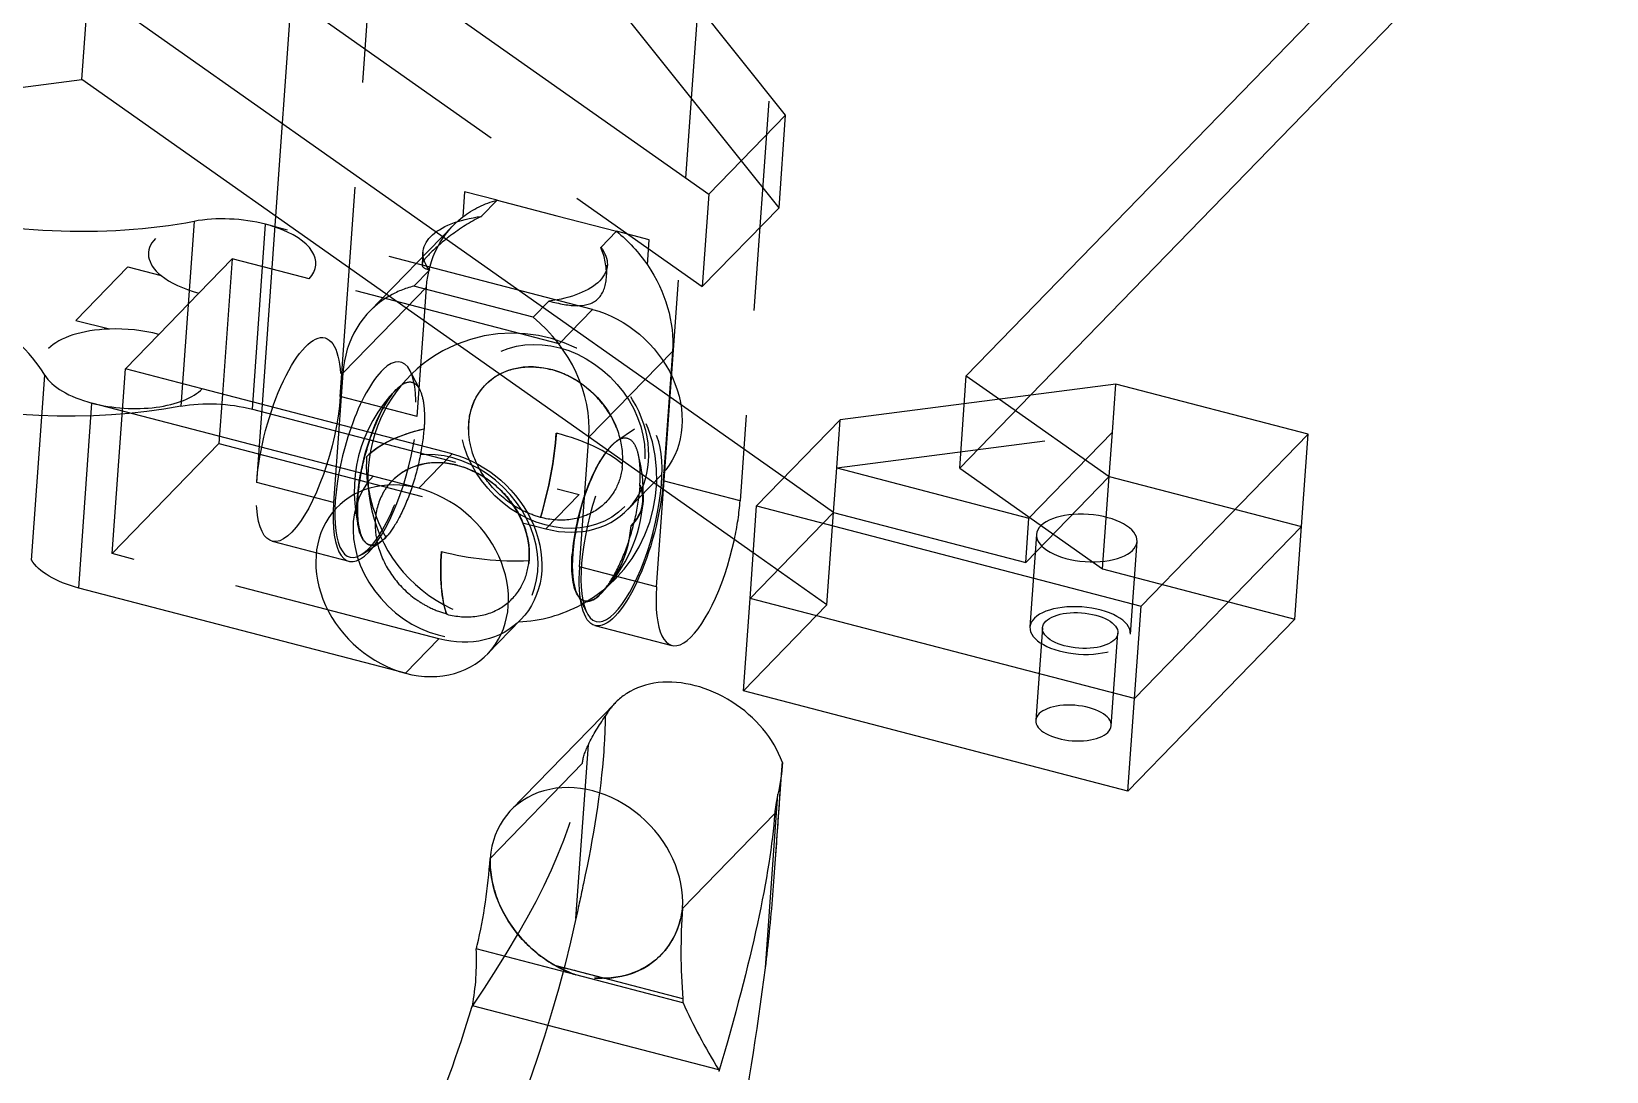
# Model space of a CAD drawing. Extents: x -2.35 to 6.32, y -6.04 to 0.39.
# Drawn here: x 3.173 to 5.048, y -3.645 to -2.407 of the extents above; entities that cross this region are included whole.
import ezdxf

# ---------------------------------------------------------------- set-up
doc = ezdxf.new("R2010")
doc.units = 0
doc.header["$MEASUREMENT"] = 0
doc.linetypes.add('HIDDEN', pattern=[0.375, 0.25, -0.125])
doc.layers.get('0').update_dxf_attribs({"color": 253, "linetype": 'CONTINUOUS'})
doc.layers.add('HIDDEN', color=250, linetype='HIDDEN')

msp = doc.modelspace()

# ---------------------------------------------------------------- linework, layer by layer
at = {"color": 38}
for p, q in [((5.5343, -1.5312), (4.2856, -2.8168)), ((5.5264, -1.6413), (4.3621, -2.8399)), ((3.2168, -2.0634), (3.9792, -2.6008)), ((4.0705, -2.5068), (3.7941, -2.1608)), ((4.0179, -2.5609), (3.7862, -2.2709)), ((3.2328, -2.4644), (3.2407, -2.3543)), ((4.0688, -2.938), (3.2407, -2.3543)), ((3.0542, -2.4876), (3.2328, -2.4644)), ((4.032, -3.0278), (3.2328, -2.4644)), ((3.9792, -2.6008), (4.0705, -2.5068)), ((4.2856, -2.8168), (4.3252, -2.8447)), ((4.6846, -2.9964), (4.4858, -3.2011)), ((4.6767, -3.1065), (4.6846, -2.9964)), ((4.0202, -3.1919), (4.0281, -3.0818)), ((4.4858, -3.2011), (4.0281, -3.0818)), ((4.6767, -3.1065), (4.4779, -3.3112)), ((4.4779, -3.3112), (4.0202, -3.1919)), ((4.4779, -3.3112), (4.4858, -3.2011))]:
    msp.add_line(p, q, dxfattribs=at)
at = {"color": 98}
for p, q in [((3.9518, -2.5815), (3.9586, -2.4867)), ((3.4476, -2.851), (3.4636, -2.6271)), ((3.4627, -2.6395), (3.4515, -2.6366)), ((3.372, -2.7184), (3.4117, -2.6775)), ((3.4117, -2.6775), (3.4002, -2.8387)), ((3.4591, -2.6898), (3.4117, -2.6775)), ((3.2257, -2.7509), (3.2874, -2.6874)), ((3.2874, -2.6874), (3.3271, -2.6977)), ((3.3243, -2.7676), (3.372, -2.7184)), ((3.5435, -2.8138), (3.6187, -2.7364)), ((3.2257, -2.7509), (3.2654, -2.7612)), ((3.6362, -2.8052), (3.64, -2.7514)), ((3.2845, -2.8085), (3.3243, -2.7676)), ((3.376, -2.8324), (3.2845, -2.8085)), ((3.6254, -2.8148), (3.6235, -2.811)), ((3.1727, -3.0362), (3.1885, -2.8161)), ((3.5435, -2.8138), (3.5391, -2.8749)), ((3.2289, -3.0696), (3.2447, -2.8494)), ((3.6338, -2.9508), (3.2447, -2.8494)), ((3.6735, -2.9099), (3.376, -2.8324)), ((3.8253, -3.0442), (3.8364, -2.8901)), ((3.6735, -2.9099), (3.6338, -2.9508)), ((3.9169, -3.0681), (3.9252, -2.9524)), ((3.9169, -3.0681), (3.8253, -3.0442)), ((3.618, -3.171), (3.2289, -3.0696)), ((3.8223, -3.0764), (3.8267, -3.085)), ((3.7155, -3.148), (3.7553, -3.1071)), ((3.8435, -3.114), (3.9351, -3.1379)), ((3.8678, -3.206), (3.7435, -3.334)), ((4.0585, -3.3922), (4.0665, -3.2808)), ((4.0465, -3.5216), (4.0613, -3.3148)), ((4.0575, -3.3378), (3.9477, -3.4508)), ((3.9476, -3.4509), (3.9477, -3.4508)), ((3.8208, -3.53), (3.7022, -3.4991)), ((3.8539, -3.534), (3.7975, -3.5193)), ((3.9483, -3.5633), (3.8208, -3.53)), ((3.9481, -3.5586), (3.8539, -3.534)), ((3.9909, -3.6431), (3.6977, -3.5667)), ((3.9909, -3.6431), (3.991, -3.645))]:
    msp.add_line(p, q, dxfattribs=at)
at = {"color": 250}
for p, q in [((4.4637, -2.8267), (4.1354, -2.8694)), ((4.6925, -2.8863), (4.4637, -2.8267)), ((4.1354, -2.8694), (4.036, -2.9717)), ((4.4937, -3.091), (4.6925, -2.8863)), ((4.6846, -2.9964), (4.6925, -2.8863)), ((4.0281, -3.0818), (4.036, -2.9717)), ((4.036, -2.9717), (4.4937, -3.091)), ((4.6846, -2.9964), (4.4858, -3.2011)), ((4.4858, -3.2011), (4.0281, -3.0818)), ((4.4858, -3.2011), (4.4937, -3.091))]:
    msp.add_line(p, q, dxfattribs=at)
at = {"color": 98}
for centre, radius, start, end in [((3.7452, -2.9381), 0.1719, 112.4499, 162.3175), ((3.7289, -2.9546), 0.172, 134.7107, 135.0785), ((3.7452, -2.9381), 0.1719, 272.4988, 298.5369)]:
    msp.add_arc(centre, radius, start, end, dxfattribs=at)
for centre, major_axis, ratio, start_param, end_param in [((3.1846, -2.4553), (-0.399, 0.0286), 0.469627, 1.194651, 2.077153), ((3.4117, -2.6775), (-0.0997, 0.0072), 0.469627, 4.336244, 5.218746), ((3.4117, -2.6775), (-0.0997, 0.0072), 0.469627, 4.209865, 4.336244), ((3.4117, -2.6775), (-0.0997, 0.0072), 0.469627, 5.90704, 6.875292), ((2.8047, -2.8464), (-0.399, 0.0286), 0.469627, 3.453742, 4.334348), ((3.4117, -2.6775), (-0.0997, 0.0072), 0.469627, 0.592107, 1.194651), ((3.6899, -2.8519), (0.1148, -0.1115), 0.821142, 2.915712, 3.745961), ((3.2845, -2.8085), (-0.0997, 0.0072), 0.469627, 4.938788, 5.90704), ((3.2845, -2.8085), (-0.0997, 0.0072), 0.469627, 4.336244, 4.938788), ((3.5821, -2.9167), (0.0303, 0.1161), 0.32431, 5.933191, 7.604242), ((3.2845, -2.8085), (-0.0997, 0.0072), 0.469627, 0.312149, 1.194651), ((3.2845, -2.8085), (-0.0997, 0.0072), 0.469627, 1.194651, 2.765448), ((3.6899, -2.8519), (0.1148, -0.1115), 0.821142, 0.604368, 0.606304), ((3.6259, -3.0609), (0.0897, -0.0871), 0.821142, 2.175164, 5.316757), ((3.6259, -3.0609), (0.0897, -0.0871), 0.821142, 5.316757, 8.45835), ((3.8567, -2.9883), (0.0252, 0.0968), 0.32431, 1.362543, 2.79163), ((3.9666, -3.0169), (0.0315, 0.121), 0.32431, 2.090313, 4.83843), ((3.8332, -3.4211), (0.0897, -0.0871), 0.821142, 0.604368, 3.745961), ((4.2371, -3.0052), (-0.1755, -0.3498), 0.11198, 5.852237, 6.019685), ((3.8291, -3.4154), (0.0933, -0.0906), 0.821142, 0.308821, 0.565897), ((4.7096, -3.6494), (0.5971, -0.5799), 0.821142, 3.745961, 3.890637), ((3.8291, -3.4154), (0.0933, -0.0906), 0.821142, 5.595004, 6.592006), ((2.9281, -3.2222), (0.7426, -0.4189), 0.524181, 0.175552, 0.316576), ((3.8727, -3.6798), (-0.1382, -0.7906), 0.184309, 1.217025, 1.804307), ((3.4086, -3.5588), (0.2097, 0.5647), 0.45943, 4.296175, 4.864747), ((4.6808, -3.6791), (0.7426, -0.4189), 0.524181, 3.759669, 3.900693)]:
    msp.add_ellipse(centre, major_axis=major_axis, ratio=ratio, start_param=start_param, end_param=end_param, dxfattribs=at)
at = {"color": 98, "extrusion": (-6.59979e-17, 1.31937e-16, -1)}
msp.add_ellipse((3.6004, -2.9215), major_axis=(-0.0252, -0.0968), ratio=0.32431, start_param=1.871656, end_param=2.725971, dxfattribs=at)
at = {"color": 98, "extrusion": (-4.09617e-17, 1.17173e-16, -1)}
msp.add_ellipse((3.6656, -3.02), major_axis=(-0.0897, 0.0871), ratio=0.821142, start_param=0.966428, end_param=3.14167, dxfattribs=at)
at = {"color": 250, "extrusion": (7.94333e-18, 1.10738e-16, -1)}
msp.add_ellipse((4.429, -3.01), major_axis=(0.0598, -0.0043), ratio=0.469627, dxfattribs=at)
at = {"color": 98, "extrusion": (-4.54901e-17, 1.14571e-16, -1)}
msp.add_ellipse((3.2687, -3.0286), major_axis=(0.0997, -0.0072), ratio=0.469627, start_param=1.946941, end_param=2.829443, dxfattribs=at)
at = {"color": 98, "extrusion": (9.51503e-17, 8.99289e-17, -1)}
msp.add_ellipse((3.8751, -2.9931), major_axis=(-0.0315, -0.121), ratio=0.32431, start_param=6.283101, end_param=7.334465, dxfattribs=at)
at = {"color": 98, "extrusion": (-4.36515e-16, -8.38502e-16, -1)}
msp.add_ellipse((3.9389, -3.3123), major_axis=(-0.0703, -0.1568), ratio=0.683126, start_param=4.199584, end_param=4.430829, dxfattribs=at)
at = {"color": 98, "extrusion": (-2.4633e-17, 1.36574e-16, -1)}
msp.add_ellipse((2.8613, -5.5523), major_axis=(1.1686, 2.329), ratio=0.11198, start_param=0.2635, end_param=0.557333, dxfattribs=at)
at = {"color": 98, "extrusion": (-2.77241e-17, 1.6895e-16, -1)}
msp.add_ellipse((3.6331, -3.725), major_axis=(0.4841, -0.0347), ratio=0.469627, start_param=5.024968, end_param=5.152038, dxfattribs=at)
at = {"color": 98}
for points in [[(3.6079, -2.8324), (3.6089, -2.8314), (3.6099, -2.8305), (3.6109, -2.8296)], [(3.6071, -2.8331), (3.6074, -2.8328), (3.6076, -2.8326), (3.6079, -2.8324)], [(3.9476, -3.4509), (3.9466, -3.4603), (3.9442, -3.4696), (3.9405, -3.4784)], [(3.852, -3.534), (3.8489, -3.534), (3.8459, -3.5339), (3.8428, -3.5337)]]:
    msp.add_open_spline(points, degree=3, dxfattribs=at)
for points, knots in [([(3.5784, -2.8851), (3.5822, -2.8747), (3.5866, -2.8645), (3.5965, -2.8463), (3.6019, -2.8386), (3.6069, -2.8333), (3.607, -2.8332), (3.6071, -2.8331)], [0.00965664, 0.00965664, 0.00965664, 0.00965664, 0.010524704, 0.010524704, 0.011481505, 0.011481505, 0.011501859, 0.011501859, 0.011501859, 0.011501859]), ([(3.8314, -2.9585), (3.8278, -2.969), (3.8244, -2.9807), (3.8191, -3.0052), (3.8172, -3.018), (3.8164, -3.0291)], [0.005839786, 0.005839786, 0.005839786, 0.005839786, 0.006697553, 0.006697553, 0.007654337, 0.007654337, 0.007654337, 0.007654337]), ([(3.8239, -3.0797), (3.8239, -3.0796), (3.8238, -3.0795), (3.8207, -3.0752), (3.8183, -3.0684), (3.8158, -3.0509), (3.8156, -3.0401), (3.8164, -3.0291)], [0.005718528, 0.005718528, 0.005718528, 0.005718528, 0.00574077, 0.00574077, 0.006697553, 0.006697553, 0.007654337, 0.007654337, 0.007654337, 0.007654337]), ([(4.0667, -3.2771), (4.0614, -3.2627), (4.0531, -3.2488), (4.0334, -3.2251), (4.0206, -3.2139), (3.9925, -3.196), (3.9771, -3.1895), (3.9484, -3.182), (3.933, -3.1805), (3.9048, -3.1837), (3.8918, -3.1883), (3.8775, -3.1974), (3.8737, -3.2004), (3.8701, -3.2037)], [0.006007476, 0.006007476, 0.006007476, 0.006007476, 0.007188525, 0.007188525, 0.008386629, 0.008386629, 0.009584733, 0.009584733, 0.010782837, 0.010782837, 0.011980941, 0.011980941, 0.012442433, 0.012442433, 0.012442433, 0.012442433]), ([(3.7022, -3.4991), (3.7024, -3.4984), (3.7026, -3.4976), (3.7029, -3.4965), (3.703, -3.496), (3.7033, -3.4948), (3.7114, -3.4612), (3.7164, -3.4261), (3.7187, -3.3913)], [-0.000291513, -0.000291513, -0.000291513, -0.000291513, -0.000110741, -0.000110741, 0, 0, 0, 0.003027228, 0.003027228, 0.003027228, 0.003027228]), ([(3.8208, -3.53), (3.8099, -3.5263), (3.799, -3.5211), (3.7743, -3.5053), (3.7612, -3.4933), (3.7408, -3.468), (3.7321, -3.453), (3.7208, -3.4218), (3.7183, -3.4057), (3.7187, -3.3913)], [0.015287745, 0.015287745, 0.015287745, 0.015287745, 0.016170559, 0.016170559, 0.017414413, 0.017414413, 0.018658249, 0.018658249, 0.019902085, 0.019902085, 0.019902085, 0.019902085]), ([(4.0465, -3.5216), (4.0483, -3.5074), (4.0499, -3.4932), (4.0543, -3.4494), (4.0565, -3.4202), (4.0585, -3.3922)], [0.009177583, 0.009177583, 0.009177583, 0.009177583, 0.010214727, 0.010214727, 0.012381031, 0.012381031, 0.012381031, 0.012381031]), ([(3.9224, -3.5059), (3.9168, -3.5116), (3.9106, -3.5165), (3.8923, -3.5273), (3.878, -3.5321), (3.8598, -3.5338), (3.8568, -3.534), (3.8539, -3.534)], [0.021687593, 0.021687593, 0.021687593, 0.021687593, 0.022389844, 0.022389844, 0.023633695, 0.023633695, 0.023870041, 0.023870041, 0.023870041, 0.023870041]), ([(3.8208, -3.53), (3.8206, -3.53), (3.8204, -3.5299), (3.8162, -3.5283), (3.8111, -3.526), (3.8019, -3.5217), (3.7989, -3.5201), (3.7975, -3.5193)], [0, 0, 0, 0, 0.0000159949, 0.0000159949, 0.000355385, 0.000355385, 0.0007158657, 0.0007158657, 0.0007158657, 0.0007158657]), ([(3.852, -3.534), (3.8502, -3.534), (3.8476, -3.534), (3.8437, -3.5337), (3.8433, -3.5337), (3.8428, -3.5337)], [0.0000409557, 0.0000409557, 0.0000409557, 0.0000409557, 0.0001332598, 0.0001332598, 0.000144648, 0.000144648, 0.000144648, 0.000144648]), ([(3.9481, -3.5586), (3.9482, -3.5599), (3.9482, -3.5604), (3.9483, -3.5617), (3.9483, -3.5625), (3.9483, -3.5633)], [-0.0001034916, -0.0001034916, -0.0001034916, -0.0001034916, -0.0000641761, -0.0000641761, 0, 0, 0, 0])]:
    msp.add_open_spline(points, degree=3, knots=knots, dxfattribs=at)
at = {"color": 98, "extrusion": (-4.45025e-10, 2.30951e-10, -1)}
msp.add_open_spline([(3.6968, -3.5683), (3.6971, -3.5678), (3.6974, -3.5672), (3.6977, -3.5667)], degree=3, dxfattribs=at)
at = {"layer": 'HIDDEN', "color": 98}
for p, q in [((3.5403, -2.8417), (3.6281, -1.6177)), ((4.1041, -1.7418), (4.0163, -2.9657)), ((3.9586, -2.4867), (4.0047, -1.8441)), ((3.4636, -2.6271), (3.4902, -2.2561)), ((3.9252, -2.9524), (3.9518, -2.5815)), ((3.6883, -2.5978), (3.6862, -2.6278)), ((3.7272, -2.6079), (3.6883, -2.5978)), ((3.7272, -2.6079), (3.7084, -2.6271)), ((3.7272, -2.6079), (3.7982, -2.6264)), ((3.3663, -2.6331), (3.3505, -2.8532)), ((3.4357, -2.8567), (3.4515, -2.6366)), ((3.8405, -2.738), (3.4627, -2.6395)), ((3.6746, -2.6381), (3.5752, -2.7405)), ((3.7982, -2.6264), (3.8692, -2.6449)), ((3.8505, -2.6642), (3.8692, -2.6449)), ((3.908, -2.655), (3.8692, -2.6449)), ((3.9059, -2.685), (3.908, -2.655)), ((3.6388, -2.6697), (3.6377, -2.6846)), ((3.5033, -2.7014), (3.4591, -2.6898)), ((3.6464, -2.691), (3.6277, -2.7102)), ((3.8571, -2.7003), (3.8582, -2.6854)), ((3.8008, -2.7789), (3.5033, -2.7014)), ((3.6187, -2.7364), (3.6429, -2.7114)), ((3.7698, -2.7473), (3.6277, -2.7102)), ((3.64, -2.7514), (3.6429, -2.7114)), ((3.7698, -2.7473), (3.7885, -2.728)), ((3.8405, -2.738), (3.8008, -2.7789)), ((3.8364, -2.8901), (3.9358, -2.7878)), ((3.9358, -2.7878), (3.9248, -2.9419)), ((3.2687, -3.0286), (3.2845, -2.8085)), ((3.6318, -2.8655), (3.6362, -2.8052)), ((3.6349, -2.8334), (3.6254, -2.8148)), ((3.7132, -2.8275), (3.7131, -2.8276)), ((3.4002, -2.8387), (3.3959, -2.8976)), ((3.6318, -2.8655), (3.5403, -2.8417)), ((3.4357, -2.8567), (3.8247, -2.9581)), ((3.4409, -2.944), (3.4476, -2.851)), ((3.5391, -2.8749), (3.5324, -2.9679)), ((3.6401, -2.8803), (3.6399, -2.8801)), ((3.8906, -2.8806), (3.8697, -2.8946)), ((3.2687, -3.0286), (3.3959, -2.8976)), ((3.3959, -2.8976), (3.785, -2.9991)), ((3.8763, -2.9221), (3.8764, -2.9218)), ((3.8763, -2.9225), (3.8763, -2.9221)), ((3.602, -2.942), (3.6018, -2.9421)), ((3.8825, -2.9761), (3.9223, -2.9351)), ((4.0163, -2.9657), (3.9248, -2.9419)), ((3.5324, -2.9679), (3.4409, -2.944)), ((3.8247, -2.9581), (3.785, -2.9991)), ((3.8974, -2.9472), (3.8969, -2.9473)), ((3.7788, -2.9855), (3.7787, -2.9854)), ((3.4591, -3.0138), (3.5506, -3.0377)), ((3.5666, -3.0292), (3.5875, -3.0152)), ((3.5754, -3.0183), (3.5752, -3.0182)), ((3.5945, -3.0092), (3.5947, -3.009)), ((3.5947, -3.009), (3.5948, -3.0088)), ((3.6577, -3.1301), (3.2687, -3.0286)), ((3.7651, -3.0363), (3.765, -3.0367)), ((3.765, -3.0367), (3.765, -3.0371)), ((3.8267, -3.085), (3.8337, -3.0988)), ((3.8315, -3.0851), (3.8313, -3.085)), ((3.8509, -3.0758), (3.8507, -3.076)), ((3.8511, -3.0756), (3.8509, -3.0758)), ((3.6671, -3.1002), (3.667, -3.1007)), ((3.6577, -3.1301), (3.618, -3.171)), ((3.8208, -3.4628), (3.8357, -3.256)), ((3.7187, -3.3913), (3.8286, -3.2781)), ((3.9223, -3.506), (3.9224, -3.5059)), ((3.9224, -3.5059), (3.9224, -3.5059))]:
    msp.add_line(p, q, dxfattribs=at)
at = {"layer": 'HIDDEN', "color": 38}
for p, q in [((3.2089, -2.1735), (3.9713, -2.7108)), ((4.0626, -2.6168), (4.0705, -2.5068)), ((4.0626, -2.6168), (4.0179, -2.5609)), ((3.9792, -2.6008), (3.9713, -2.7108)), ((4.0626, -2.6168), (3.9713, -2.7108)), ((4.2777, -2.9268), (4.2856, -2.8168)), ((4.3621, -2.8399), (4.2777, -2.9268)), ((4.3252, -2.8447), (4.4558, -2.9368)), ((4.1275, -2.9795), (4.0688, -2.938)), ((4.2777, -2.9268), (4.4479, -3.0468)), ((4.4479, -3.0468), (4.4558, -2.9368)), ((4.4558, -2.9368), (4.6846, -2.9964)), ((4.0281, -3.0818), (4.1275, -2.9795)), ((4.1196, -3.0895), (4.1275, -2.9795)), ((4.1196, -3.0895), (4.032, -3.0278)), ((4.4479, -3.0468), (4.6767, -3.1065)), ((4.0202, -3.1919), (4.1196, -3.0895)), ((4.3762, -3.1169), (4.3683, -3.227)), ((4.4581, -3.2334), (4.466, -3.1233))]:
    msp.add_line(p, q, dxfattribs=at)
at = {"layer": 'HIDDEN'}
for p, q in [((4.4596, -2.8839), (4.4637, -2.8267)), ((4.1313, -2.9266), (4.1354, -2.8694)), ((4.1313, -2.9266), (4.4596, -2.8839)), ((4.3602, -2.9863), (4.4596, -2.8839)), ((4.4558, -2.9368), (4.4596, -2.8839)), ((4.1275, -2.9795), (4.1313, -2.9266)), ((4.1313, -2.9266), (4.3602, -2.9863)), ((4.3564, -3.0391), (4.4558, -2.9368)), ((4.4558, -2.9368), (4.6846, -2.9964)), ((4.0281, -3.0818), (4.1275, -2.9795)), ((4.1275, -2.9795), (4.3564, -3.0391)), ((4.3564, -3.0391), (4.3602, -2.9863)), ((4.3691, -3.0057), (4.3612, -3.1158)), ((4.4809, -3.1244), (4.4888, -3.0143))]:
    msp.add_line(p, q, dxfattribs=at)
at = {"layer": 'HIDDEN', "color": 98}
for centre, radius, start, end in [((3.7452, -2.9381), 0.1719, 298.5369, 112.4499), ((3.7289, -2.9546), 0.172, 135.0785, 196.3963), ((3.7289, -2.9546), 0.172, 135.0786, 135.8338), ((3.7452, -2.9381), 0.1719, 162.3175, 272.4988), ((3.7289, -2.9546), 0.172, 355.8976, 15.8467), ((3.7293, -2.9542), 0.172, 315.5732, 355.8975), ((3.7289, -2.9546), 0.172, 314.7107, 316.1009), ((3.7289, -2.9546), 0.172, 315.0786, 315.8338)]:
    msp.add_arc(centre, radius, start, end, dxfattribs=at)
at = {"layer": 'HIDDEN', "color": 98, "extrusion": (-2.28477e-18, 1.56993e-16, -1)}
for start_param, end_param in [(0.118366, 0.459991), (5.678817, 6.401552), (1.472866, 1.81449), (1.81449, 2.537225)]:
    msp.add_ellipse((3.7894, -2.7496), major_axis=(-0.1148, 0.1115), ratio=0.821142, start_param=start_param, end_param=end_param, dxfattribs=at)
at = {"layer": 'HIDDEN', "color": 98}
for centre, major_axis, ratio, start_param, end_param in [((3.4117, -2.6775), (-0.0997, 0.0072), 0.469627, 2.765448, 4.209865), ((3.6899, -2.8519), (0.1148, -0.1115), 0.821142, 2.681602, 2.915712), ((3.6899, -2.8519), (0.1148, -0.1115), 0.821142, 0.606304, 1.668727), ((3.7929, -2.889), (0.0897, -0.0871), 0.821142, 5.316757, 8.45835), ((3.5821, -2.9167), (0.0303, 0.1161), 0.32431, 1.321057, 5.933191), ((3.5821, -2.9167), (0.0315, 0.121), 0.32431, 2.090313, 5.231905), ((3.7289, -2.9546), (-0.1716, 0.0123), 0.469627, 5.290181, 5.90445), ((3.7291, -2.956), (0.0434, 0.1664), 0.32431, 4.618764, 5.234496), ((3.7292, -2.9556), (-0.1716, 0.0123), 0.469627, 3.715854, 4.336244), ((3.8567, -2.9883), (0.0252, 0.0968), 0.32431, 0.415622, 1.362543), ((3.7291, -2.9544), (0.1234, -0.1198), 0.821142, 3.745961, 4.36635), ((3.6736, -3.0118), (0.0717, -0.0697), 0.821142, 0.548634, 3.849855), ((3.7289, -2.9546), (-0.1716, 0.0123), 0.469627, 2.768038, 3.382307), ((3.9666, -3.0169), (0.0315, 0.121), 0.32431, 4.83843, 5.231905), ((3.7291, -2.9544), (0.1234, -0.1198), 0.821142, 6.267164, 6.887553), ((3.7291, -2.956), (0.0434, 0.1664), 0.32431, 2.087722, 2.703454), ((3.7292, -2.9556), (-0.1716, 0.0123), 0.469627, 1.194651, 1.815041), ((3.8567, -2.9883), (0.0252, 0.0968), 0.32431, 2.79163, 3.716842), ((1.1087, -5.0954), (2.7003, 1.9024), 0.173965, 5.84807, 6.141903)]:
    msp.add_ellipse(centre, major_axis=major_axis, ratio=ratio, start_param=start_param, end_param=end_param, dxfattribs=at)
at = {"layer": 'HIDDEN', "color": 98, "extrusion": (-1.32904e-17, 2.23568e-16, -1)}
for start_param, end_param in [(2.730139, 4.305337), (5.871732, 7.446929)]:
    msp.add_ellipse((3.7485, -2.6776), major_axis=(0.1097, -0.0079), ratio=0.469627, start_param=start_param, end_param=end_param, dxfattribs=at)
at = {"layer": 'HIDDEN', "color": 98, "extrusion": (1.14719e-18, 1.14433e-16, -1)}
for start_param, end_param in [(1.05128, 4.192873), (4.192873, 7.334465)]:
    msp.add_ellipse((3.4906, -2.8928), major_axis=(-0.0315, -0.121), ratio=0.32431, start_param=start_param, end_param=end_param, dxfattribs=at)
at = {"layer": 'HIDDEN', "color": 98, "extrusion": (3.63922e-17, 1.96812e-16, -1)}
msp.add_ellipse((3.8326, -2.848), major_axis=(-0.0897, 0.0871), ratio=0.821142, start_param=0.966428, end_param=4.108021, dxfattribs=at)
at = {"layer": 'HIDDEN', "color": 98}
msp.add_ellipse((3.7929, -2.889), major_axis=(0.0861, -0.0836), ratio=0.821142, dxfattribs=at)
at = {"layer": 'HIDDEN', "color": 98, "extrusion": (-1.14239e-18, 7.84963e-17, -1)}
msp.add_ellipse((3.7849, -2.8972), major_axis=(-0.0717, 0.0697), ratio=0.821142, start_param=5.574923, end_param=8.876144, dxfattribs=at)
at = {"layer": 'HIDDEN', "color": 98, "extrusion": (-3.49542e-17, 1.13815e-16, -1)}
msp.add_ellipse((3.1688, -2.6755), major_axis=(0.399, -0.0286), ratio=0.469627, start_param=1.064439, end_param=1.946941, dxfattribs=at)
at = {"layer": 'HIDDEN', "color": 98, "extrusion": (-4.54901e-17, 1.14571e-16, -1)}
msp.add_ellipse((3.3959, -2.8976), major_axis=(0.0997, -0.0072), ratio=0.469627, start_param=4.206032, end_param=5.088534, dxfattribs=at)
at = {"layer": 'HIDDEN', "color": 98, "extrusion": (-6.59979e-17, 1.31937e-16, -1)}
msp.add_ellipse((3.6004, -2.9215), major_axis=(-0.0252, -0.0968), ratio=0.32431, start_param=5.707935, end_param=8.154841, dxfattribs=at)
at = {"layer": 'HIDDEN', "color": 98, "extrusion": (7.94333e-18, 1.10738e-16, -1)}
for start_param, end_param in [(3.515147, 4.130879), (6.046189, 6.661921)]:
    msp.add_ellipse((3.7293, -2.9542), major_axis=(0.1716, -0.0123), ratio=0.469627, start_param=start_param, end_param=end_param, dxfattribs=at)
at = {"layer": 'HIDDEN', "color": 98, "extrusion": (4.14342e-17, 1.03931e-16, -1)}
for start_param, end_param in [(4.195463, 4.809732), (0.434421, 1.048689)]:
    msp.add_ellipse((3.7292, -2.9552), major_axis=(-0.0434, -0.1664), ratio=0.32431, start_param=start_param, end_param=end_param, dxfattribs=at)
at = {"layer": 'HIDDEN', "color": 98, "extrusion": (9.51503e-17, 8.99289e-17, -1)}
msp.add_ellipse((3.8751, -2.9931), major_axis=(-0.0303, -0.1161), ratio=0.32431, dxfattribs=at)
at = {"layer": 'HIDDEN', "color": 98, "extrusion": (-4.09617e-17, 1.17173e-16, -1)}
msp.add_ellipse((3.6656, -3.02), major_axis=(-0.0861, 0.0836), ratio=0.821142, dxfattribs=at)
at = {"layer": 'HIDDEN', "color": 98, "extrusion": (9.51503e-17, 8.99289e-17, -1)}
msp.add_ellipse((3.8751, -2.9931), major_axis=(-0.0315, -0.121), ratio=0.32431, start_param=4.192873, end_param=6.283101, dxfattribs=at)
at = {"layer": 'HIDDEN', "extrusion": (7.94333e-18, 1.10738e-16, -1)}
msp.add_ellipse((4.4211, -3.1201), major_axis=(0.0598, -0.0043), ratio=0.469627, dxfattribs=at)
at = {"layer": 'HIDDEN', "color": 98, "extrusion": (-4.09617e-17, 1.17173e-16, -1)}
msp.add_ellipse((3.6656, -3.02), major_axis=(-0.0897, 0.0871), ratio=0.821142, start_param=3.14167, end_param=4.108021, dxfattribs=at)
at = {"layer": 'HIDDEN', "color": 38}
msp.add_ellipse((4.4211, -3.1201), major_axis=(-0.0449, 0.0032), ratio=0.469627, dxfattribs=at)
at = {"layer": 'HIDDEN', "color": 98, "extrusion": (-4.36515e-16, -8.38502e-16, -1)}
msp.add_ellipse((3.9389, -3.3123), major_axis=(-0.0703, -0.1568), ratio=0.683126, start_param=1.624133, end_param=1.855379, dxfattribs=at)
at = {"layer": 'HIDDEN', "color": 38, "extrusion": (7.94333e-18, 1.10738e-16, -1)}
msp.add_ellipse((4.4132, -3.2302), major_axis=(0.0449, -0.0032), ratio=0.469627, dxfattribs=at)
at = {"layer": 'HIDDEN', "color": 98, "extrusion": (-2.45462e-16, -3.71254e-17, -1)}
msp.add_ellipse((4.2371, -3.0052), major_axis=(0.4055, 0.2857), ratio=0.173965, start_param=3.282875, end_param=3.450323, dxfattribs=at)
at = {"layer": 'HIDDEN', "color": 98, "extrusion": (-5.20402e-17, 1.93211e-17, -1)}
msp.add_ellipse((3.4086, -3.5588), major_axis=(-0.2796, -0.753), ratio=0.45943, start_param=4.417437, end_param=5.004718, dxfattribs=at)
at = {"layer": 'HIDDEN', "color": 38}
msp.add_open_spline([(5.5459, -4.0516), (4.3874, -4.0632), (2.0706, -4.0865), (0.726, -3.1088), (0.0537, -2.6199)], degree=3, dxfattribs=at)
at = {"layer": 'HIDDEN', "color": 98}
for points, knots in [([(3.7084, -2.6271), (3.7084, -2.6272), (3.7083, -2.6272), (3.6953, -2.6336), (3.6825, -2.6418), (3.6609, -2.6583), (3.6521, -2.6663), (3.6463, -2.6722)], [-0.002221131, -0.002221131, -0.002221131, -0.002221131, -0.002214527, -0.002214527, -0.001107263, -0.001107263, 0, 0, 0, 0]), ([(3.8571, -2.7002), (3.8572, -2.6996), (3.8572, -2.699), (3.8577, -2.6875), (3.8552, -2.6752), (3.8506, -2.6643), (3.8506, -2.6642), (3.8505, -2.6642)], [0.009845818, 0.009845818, 0.009845818, 0.009845818, 0.009908018, 0.009908018, 0.011015282, 0.011015282, 0.011021886, 0.011021886, 0.011021886, 0.011021886]), ([(3.6377, -2.6846), (3.6377, -2.6848), (3.6377, -2.6849), (3.6378, -2.6878), (3.6411, -2.6894), (3.6464, -2.6909), (3.6464, -2.691), (3.6464, -2.691)], [0.001045063, 0.001045063, 0.001045063, 0.001045063, 0.001107263, 0.001107263, 0.002214527, 0.002214527, 0.002221131, 0.002221131, 0.002221131, 0.002221131]), ([(3.7885, -2.728), (3.7886, -2.728), (3.7887, -2.728), (3.801, -2.7311), (3.813, -2.7335), (3.8334, -2.7334), (3.8419, -2.7307), (3.8477, -2.7247)], [0.006579624, 0.006579624, 0.006579624, 0.006579624, 0.006586228, 0.006586228, 0.007693491, 0.007693491, 0.008800755, 0.008800755, 0.008800755, 0.008800755]), ([(3.7132, -2.8275), (3.7167, -2.824), (3.7205, -2.8208), (3.7331, -2.8125), (3.7439, -2.8085), (3.7671, -2.8054), (3.7795, -2.8064), (3.791, -2.8094)], [0.00529942, 0.00529942, 0.00529942, 0.00529942, 0.00574077, 0.00574077, 0.006697553, 0.006697553, 0.007654337, 0.007654337, 0.007654337, 0.007654337]), ([(3.8764, -2.9218), (3.8764, -2.9215), (3.8764, -2.9213), (3.8772, -2.91), (3.8757, -2.8977), (3.8679, -2.8736), (3.8615, -2.8619), (3.8463, -2.842), (3.8365, -2.8326), (3.8146, -2.8178), (3.8025, -2.8124), (3.791, -2.8094)], [0.003806814, 0.003806814, 0.003806814, 0.003806814, 0.003827168, 0.003827168, 0.004783969, 0.004783969, 0.00574077, 0.00574077, 0.006697553, 0.006697553, 0.007654337, 0.007654337, 0.007654337, 0.007654337]), ([(3.6109, -2.8296), (3.6145, -2.8267), (3.6181, -2.8248), (3.626, -2.8237), (3.63, -2.8259), (3.6335, -2.8309), (3.6341, -2.8319), (3.6347, -2.833)], [0.000259614, 0.000259614, 0.000259614, 0.000259614, 0.000957711, 0.000957711, 0.001915422, 0.001915422, 0.002120563, 0.002120563, 0.002120563, 0.002120563]), ([(3.6933, -2.874), (3.6933, -2.8738), (3.6933, -2.8736), (3.6941, -2.8623), (3.6972, -2.8511), (3.7056, -2.8364), (3.7092, -2.8316), (3.7132, -2.8275)], [0.003806815, 0.003806815, 0.003806815, 0.003806815, 0.003827168, 0.003827168, 0.004783969, 0.004783969, 0.00529942, 0.00529942, 0.00529942, 0.00529942]), ([(3.6347, -2.833), (3.6368, -2.8372), (3.6385, -2.8428), (3.64, -2.8534), (3.6403, -2.8575), (3.6405, -2.8619)], [0.002120563, 0.002120563, 0.002120563, 0.002120563, 0.002874896, 0.002874896, 0.00328371, 0.00328371, 0.00328371, 0.00328371]), ([(3.5613, -2.9626), (3.5621, -2.9515), (3.5639, -2.9387), (3.5694, -2.9128), (3.5732, -2.8997), (3.5776, -2.8872), (3.578, -2.8861), (3.5784, -2.8851)], [0.007654337, 0.007654337, 0.007654337, 0.007654337, 0.00861112, 0.00861112, 0.009567903, 0.009567903, 0.00965664, 0.00965664, 0.00965664, 0.00965664]), ([(3.6399, -2.8801), (3.6391, -2.8912), (3.6372, -2.9041), (3.6316, -2.9302), (3.6279, -2.9433), (3.6197, -2.9663), (3.6148, -2.9777), (3.6052, -2.9954), (3.6007, -3.0021), (3.5964, -3.0071)], [0.011459374, 0.011459374, 0.011459374, 0.011459374, 0.012422172, 0.012422172, 0.01338497, 0.01338497, 0.014344065, 0.014344065, 0.01516291, 0.01516291, 0.01516291, 0.01516291]), ([(3.7586, -2.9779), (3.7536, -2.9755), (3.7487, -2.9727), (3.7331, -2.962), (3.7232, -2.9525), (3.7081, -2.9326), (3.7018, -2.9209), (3.6951, -2.9), (3.6935, -2.8911), (3.6932, -2.8826)], [0.01201967, 0.01201967, 0.01201967, 0.01201967, 0.012428482, 0.012428482, 0.013387955, 0.013387955, 0.014345667, 0.014345667, 0.015043766, 0.015043766, 0.015043766, 0.015043766]), ([(3.8633, -2.8999), (3.8632, -2.9), (3.8631, -2.9001), (3.8579, -2.9053), (3.8524, -2.913), (3.8418, -2.9321), (3.8368, -2.9434), (3.8322, -2.956), (3.8318, -2.9572), (3.8314, -2.9585)], [0.003806815, 0.003806815, 0.003806815, 0.003806815, 0.003827168, 0.003827168, 0.004783969, 0.004783969, 0.00574077, 0.00574077, 0.005839786, 0.005839786, 0.005839786, 0.005839786]), ([(3.8944, -2.9076), (3.8931, -2.9032), (3.8915, -2.8995), (3.8866, -2.8928), (3.8825, -2.8906), (3.8753, -2.8915), (3.8725, -2.8927), (3.8697, -2.8946)], [0.012788722, 0.012788722, 0.012788722, 0.012788722, 0.013387955, 0.013387955, 0.014345667, 0.014345667, 0.014884317, 0.014884317, 0.014884317, 0.014884317]), ([(3.6801, -2.9235), (3.6687, -2.9205), (3.6562, -2.9195), (3.633, -2.9226), (3.6222, -2.9267), (3.6095, -2.9351), (3.6057, -2.9382), (3.6022, -2.9418)], [0.007654337, 0.007654337, 0.007654337, 0.007654337, 0.00861112, 0.00861112, 0.009567903, 0.009567903, 0.010009253, 0.010009253, 0.010009253, 0.010009253]), ([(3.6801, -2.9235), (3.6916, -2.9265), (3.7037, -2.9319), (3.7256, -2.9468), (3.7354, -2.9563), (3.7505, -2.9762), (3.7568, -2.9879), (3.7645, -3.0121), (3.766, -3.0245), (3.7651, -3.0359), (3.7651, -3.0361), (3.7651, -3.0363)], [-0.007654337, -0.007654337, -0.007654337, -0.007654337, -0.006697553, -0.006697553, -0.00574077, -0.00574077, -0.004783969, -0.004783969, -0.003827168, -0.003827168, -0.003806814, -0.003806814, -0.003806814, -0.003806814]), ([(3.8973, -2.9288), (3.8971, -2.9245), (3.8968, -2.9204), (3.8958, -2.9133), (3.8951, -2.9103), (3.8944, -2.9076)], [0.0120196703, 0.0120196703, 0.0120196703, 0.0120196703, 0.0124284819, 0.0124284819, 0.0127887219, 0.0127887219, 0.0127887219, 0.0127887219]), ([(3.6022, -2.9418), (3.5981, -2.946), (3.5945, -2.9507), (3.5861, -2.9656), (3.5829, -2.9768), (3.582, -2.9881), (3.582, -2.9884), (3.582, -2.9886)], [0.010009253, 0.010009253, 0.010009253, 0.010009253, 0.010524704, 0.010524704, 0.011481505, 0.011481505, 0.011501859, 0.011501859, 0.011501859, 0.011501859]), ([(3.876, -2.9259), (3.8748, -2.9354), (3.8719, -2.9447), (3.862, -2.9626), (3.8543, -2.9707), (3.837, -2.9822), (3.8262, -2.9864), (3.8029, -2.9895), (3.7904, -2.9886), (3.7788, -2.9855)], [0.000140248, 0.000140248, 0.000140248, 0.000140248, 0.000959094, 0.000959094, 0.001918189, 0.001918189, 0.002880987, 0.002880987, 0.003843785, 0.003843785, 0.003843785, 0.003843785]), ([(3.8527, -3.0739), (3.8571, -3.069), (3.8618, -3.0622), (3.8717, -3.0447), (3.8768, -3.0333), (3.8851, -3.0104), (3.889, -2.9973), (3.8947, -2.9713), (3.8966, -2.9584), (3.8974, -2.9472)], [0.000140248, 0.000140248, 0.000140248, 0.000140248, 0.000959094, 0.000959094, 0.001918189, 0.001918189, 0.002880987, 0.002880987, 0.003843785, 0.003843785, 0.003843785, 0.003843785]), ([(3.5613, -2.9626), (3.5605, -2.9736), (3.5606, -2.9844), (3.5623, -2.9968), (3.5631, -3.0001), (3.5639, -3.0031)], [-0.007654337, -0.007654337, -0.007654337, -0.007654337, -0.006697553, -0.006697553, -0.006295193, -0.006295193, -0.006295193, -0.006295193]), ([(3.5819, -2.9972), (3.5822, -3.0057), (3.5837, -3.0147), (3.5903, -3.0356), (3.5966, -3.0474), (3.6117, -3.0674), (3.6215, -3.0769), (3.6372, -3.0875), (3.6421, -3.0903), (3.647, -3.0928)], [0.000259614, 0.000259614, 0.000259614, 0.000259614, 0.000957711, 0.000957711, 0.001915422, 0.001915422, 0.002874896, 0.002874896, 0.00328371, 0.00328371, 0.00328371, 0.00328371]), ([(3.5639, -3.0031), (3.5651, -3.0071), (3.5666, -3.0104), (3.5703, -3.0156), (3.5727, -3.0175), (3.5755, -3.0183)], [-0.006295193, -0.006295193, -0.006295193, -0.006295193, -0.00574077, -0.00574077, -0.005092172, -0.005092172, -0.005092172, -0.005092172]), ([(3.5755, -3.0183), (3.5768, -3.0186), (3.5782, -3.0187), (3.5842, -3.018), (3.5893, -3.0147), (3.5943, -3.0094), (3.5944, -3.0093), (3.5945, -3.0092)], [-0.005092172, -0.005092172, -0.005092172, -0.005092172, -0.004783969, -0.004783969, -0.003827168, -0.003827168, -0.003806814, -0.003806814, -0.003806814, -0.003806814]), ([(3.667, -3.1007), (3.6785, -3.1037), (3.691, -3.1047), (3.7144, -3.1015), (3.7252, -3.0973), (3.7426, -3.0857), (3.7504, -3.0775), (3.7604, -3.0595), (3.7634, -3.05), (3.7646, -3.0405)], [0.011459374, 0.011459374, 0.011459374, 0.011459374, 0.012422172, 0.012422172, 0.01338497, 0.01338497, 0.014344065, 0.014344065, 0.01516291, 0.01516291, 0.01516291, 0.01516291]), ([(3.85, -3.0768), (3.845, -3.0816), (3.8399, -3.0847), (3.8339, -3.0854), (3.8325, -3.0853), (3.8311, -3.085)], [0.003853773, 0.003853773, 0.003853773, 0.003853773, 0.004783969, 0.004783969, 0.005092172, 0.005092172, 0.005092172, 0.005092172]), ([(3.8507, -3.076), (3.8506, -3.0761), (3.8505, -3.0762), (3.8502, -3.0765), (3.8501, -3.0766), (3.85, -3.0768)], [0.0038068143, 0.0038068143, 0.0038068143, 0.0038068143, 0.0038271682, 0.0038271682, 0.00385377281, 0.00385377281, 0.00385377281, 0.00385377281]), ([(3.8539, -3.2644), (3.8505, -3.3124), (3.8415, -3.3662), (3.8269, -3.4351), (3.8239, -3.4489), (3.8208, -3.4628)], [0.043094715, 0.043094715, 0.043094715, 0.043094715, 0.047244893, 0.047244893, 0.048282037, 0.048282037, 0.048282037, 0.048282037]), ([(3.7187, -3.3913), (3.7186, -3.3949), (3.7187, -3.3985), (3.7199, -3.4172), (3.7238, -3.4326), (3.7373, -3.4626), (3.7469, -3.4769), (3.7698, -3.5012), (3.7825, -3.5112), (3.7963, -3.519), (3.7992, -3.5206), (3.8022, -3.5222), (3.8103, -3.5261), (3.8155, -3.5282), (3.8208, -3.53)], [-0.004128488, -0.004128488, -0.004128488, -0.004128488, -0.003818637, -0.003818637, -0.002543711, -0.002543711, -0.0012294, -0.0012294, 0, 0, 0, 0.000258442, 0.000258442, 0.000703102, 0.000703102, 0.000703102, 0.000703102]), ([(3.9405, -3.4784), (3.9386, -3.4829), (3.9364, -3.4873), (3.9305, -3.4967), (3.9267, -3.5015), (3.9224, -3.5059)], [0.0207235736, 0.0207235736, 0.0207235736, 0.0207235736, 0.0211460013, 0.0211460013, 0.0216861965, 0.0216861965, 0.0216861965, 0.0216861965])]:
    msp.add_open_spline(points, degree=3, knots=knots, dxfattribs=at)
for points in [[(3.6463, -2.6722), (3.6408, -2.6778), (3.6379, -2.6818), (3.6377, -2.6846)], [(3.8477, -2.7247), (3.8531, -2.7191), (3.8564, -2.7104), (3.8571, -2.7002)], [(3.6405, -2.8619), (3.6407, -2.8677), (3.6405, -2.874), (3.6401, -2.8803)], [(3.6932, -2.8826), (3.6931, -2.8797), (3.6931, -2.8768), (3.6933, -2.874)], [(3.8672, -2.8965), (3.8659, -2.8975), (3.8646, -2.8986), (3.8633, -2.8999)], [(3.8697, -2.8946), (3.8688, -2.8952), (3.868, -2.8958), (3.8672, -2.8965)], [(3.876, -2.9259), (3.8761, -2.9248), (3.8762, -2.9237), (3.8763, -2.9225)], [(3.8969, -2.9473), (3.8974, -2.9409), (3.8975, -2.9347), (3.8973, -2.9288)], [(3.7787, -2.9854), (3.7721, -2.9836), (3.7653, -2.9811), (3.7586, -2.9779)], [(3.582, -2.9886), (3.5818, -2.9914), (3.5818, -2.9943), (3.5819, -2.9972)], [(3.5948, -3.0088), (3.5953, -3.0083), (3.5958, -3.0077), (3.5964, -3.0071)], [(3.765, -3.0371), (3.7649, -3.0383), (3.7648, -3.0394), (3.7646, -3.0405)], [(3.8527, -3.0739), (3.8521, -3.0745), (3.8516, -3.0751), (3.8511, -3.0756)], [(3.647, -3.0928), (3.6537, -3.096), (3.6605, -3.0985), (3.6671, -3.1002)], [(3.8311, -3.085), (3.8284, -3.0842), (3.826, -3.0824), (3.8239, -3.0797)], [(3.8701, -3.2037), (3.8646, -3.209), (3.8597, -3.2152), (3.8558, -3.2222)], [(3.8558, -3.2222), (3.8555, -3.2364), (3.8549, -3.2505), (3.8539, -3.2644)], [(4.0636, -3.3191), (4.0646, -3.3052), (4.0657, -3.2912), (4.0667, -3.2771)], [(4.0585, -3.3922), (4.0604, -3.3666), (4.062, -3.342), (4.0636, -3.3191)], [(3.8428, -3.5337), (3.8457, -3.5339), (3.8488, -3.534), (3.852, -3.534)]]:
    msp.add_open_spline(points, degree=3, dxfattribs=at)

doc.saveas('drawing.dxf')
